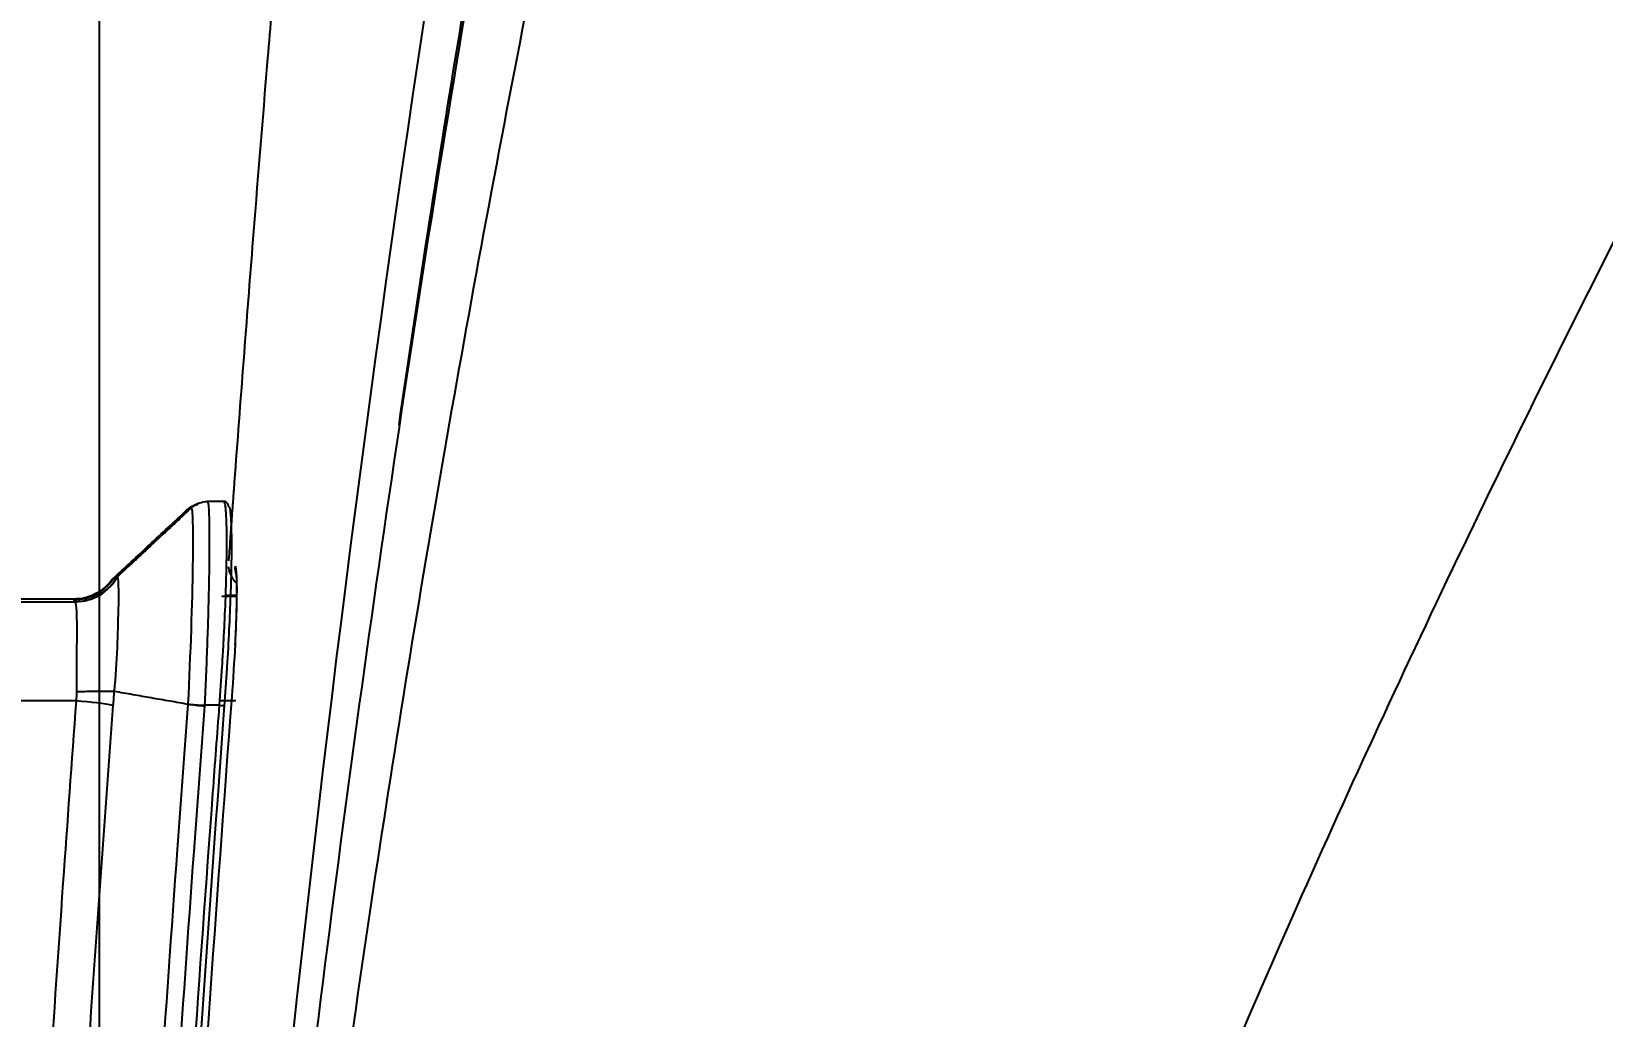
# Model space of a CAD drawing. Header units: millimetres. Extents: x 28 to 2974, y 8 to 3716.
# Drawn here: x 986.3 to 1052.7, y 1295 to 1336.6 of the extents above; entities that cross this region are included whole.
import ezdxf

# ---------------------------------------------------------------- set-up
doc = ezdxf.new("R2010")
doc.units = ezdxf.units.MM
doc.layers.get('Defpoints').update_dxf_attribs({"linetype": 'CONTINUOUS'})
doc.layers.add('1LINE', color=7, linetype='CONTINUOUS')
doc.styles.add('Annotative', font='malgun.ttf')
doc.dimstyles.new('WOO', dxfattribs={"dimtxt": 20, "dimasz": 2, "dimexe": 1.25, "dimexo": 0.3, "dimgap": 1, "dimtad": 1, "dimdec": 1, "dimzin": 1, "dimdsep": 46, "dimtxsty": 'Annotative', "dimcen": 0, "dimclrd": 1, "dimclre": 1, "dimclrt": 2, "dimadec": 0, "dimazin": 0, "dimtfac": 1, "dimtdec": 1, "dimtofl": 0, "dimtmove": 0, "dimatfit": 3, "dimfxl": 0, "dimarcsym": 0})

# ---------------------------------------------------------------- blocks, each defined once
blk = doc.blocks.new('*D7')
at = {"layer": '1LINE', "color": 1, "lineweight": -2}
for p, q in [((989.166, 1143.859), (989.166, 1444.148)), ((1389.162, 1169.54), (1389.162, 1444.148)), ((991.166, 1442.898), (1387.162, 1442.898))]:
    blk.add_line(p, q, dxfattribs=at)
at = {"layer": '1LINE', "color": 1}
for points in [[(991.166, 1443.231), (991.166, 1442.565), (989.166, 1442.898)], [(1387.162, 1443.231), (1387.162, 1442.565), (1389.162, 1442.898)]]:
    blk.add_solid(points, dxfattribs=at)
at = {"layer": 'Defpoints', "color": 0}
for p in [(1389.162, 1442.898), (1389.162, 1169.24), (989.166, 1143.559)]:
    blk.add_point(p, dxfattribs=at)
at = {"layer": '1LINE', "color": 2, "insert": (1185.946, 1454.231), "char_height": 20, "attachment_point": 5, "style": 'Annotative'}
blk.add_mtext('400', dxfattribs=at)
blk = doc.blocks.new('*D14')
at = {"layer": '1LINE', "color": 1, "lineweight": -2}
for p, q in [((919.938, 1293.155), (919.938, 1507.211)), ((1389.18, 1168.858), (1389.18, 1507.211)), ((921.938, 1505.961), (1387.18, 1505.961))]:
    blk.add_line(p, q, dxfattribs=at)
at = {"layer": '1LINE', "color": 1}
for points in [[(921.938, 1506.294), (921.938, 1505.627), (919.938, 1505.961)], [(1387.18, 1506.294), (1387.18, 1505.627), (1389.18, 1505.961)]]:
    blk.add_solid(points, dxfattribs=at)
at = {"layer": 'Defpoints', "color": 0}
for p in [(1389.18, 1505.961), (919.938, 1292.855), (1389.18, 1168.558)]:
    blk.add_point(p, dxfattribs=at)
at = {"layer": '1LINE', "color": 2, "insert": (1154.559, 1517.294), "char_height": 20, "attachment_point": 5, "style": 'Annotative'}
blk.add_mtext('469', dxfattribs=at)

msp = doc.modelspace()

# ---------------------------------------------------------------- linework, layer by layer
at = {"layer": '1LINE', "linetype": 'Continuous'}
for p, q in [((992.995, 1316.474), (992.994, 1316.473)), ((993.047, 1316.461), (993.048, 1316.461)), ((993.729, 1316.729), (993.729, 1316.729)), ((994.422, 1316.73), (993.732, 1316.73)), ((971.384, 1312.494), (988.15, 1312.494)), ((988.078, 1312.602), (971.833, 1312.602)), ((988.224, 1312.605), (971.882, 1312.605)), ((994.336, 1312.726), (994.954, 1312.726)), ((994.954, 1312.756), (994.543, 1312.756)), ((988.188, 1308.297), (976.228, 1308.297)), ((994.919, 1308.308), (994.218, 1308.308))]:
    msp.add_line(p, q, dxfattribs=at)
for centre, major_axis, ratio, start_param, end_param in [((993.51, 1315.612), (-0.674, 0.739), 0.999665, 6.102473, 6.293028), ((993.571, 1315.653), (-0.509, 0.861), 0.999414, 6.205402, 6.498198), ((993.51, 1315.612), (-0.674, 0.739), 0.999665, 5.77343, 5.903098), ((994.418, 1316.529), (-0.075, 0.185), 0.998924, 4.254235, 5.897586), ((995.886, 1313.929), (-0.202, -0.979), 0.999066, 4.843168, 5.220578), ((988.082, 1314.572), (1.899, 0.626), 0.999831, 4.393898, 5.374599), ((988.15, 1314.493), (1.162, 1.628), 0.999549, 3.761888, 4.833456), ((988.188, 1308.088), (1.994, -0.149), 0.104248, 0.685289, 1.578578), ((994.236, 1308.136), (0.199, -0.015), 0.104234, 4.72036, 6.350239)]:
    msp.add_ellipse(centre, major_axis=major_axis, ratio=ratio, start_param=start_param, end_param=end_param, dxfattribs=at)
for points, knots in [([(1189.376, 860.848), (1185.569, 860.916), (1178.213, 861.049), (1167.614, 862.174), (1155.895, 864.126), (1142.304, 867.53), (1126.506, 873.184), (1108.614, 881.888), (1093.852, 891.933), (1082.249, 901.853), (1071.924, 911.641), (1056.228, 928.678), (1040.988, 949.673), (1028.494, 971.263), (1019.935, 988.547), (1012.78, 1005.69), (1007.666, 1020.251), (1004.201, 1031.467), (1001.737, 1040.265), (999.441, 1049.413), (995.431, 1067.747), (992.776, 1086.549), (991.298, 1105.121), (990.57, 1117.552), (990.107, 1133.169), (990.122, 1151.935), (990.555, 1171.331), (991.205, 1190.022), (992.268, 1214.923), (994.197, 1245.403), (997.33, 1276.162), (1000.705, 1300.584), (1003.704, 1318.973), (1006.527, 1334.183), (1008.821, 1345.634), (1009.949, 1350.971), (1010.452, 1353.348)], [0, 0, 0, 0, 0.018946, 0.036614, 0.053001, 0.078065, 0.106249, 0.136388, 0.176904, 0.194704, 0.212376, 0.247738, 0.30991, 0.340983, 0.371843, 0.405858, 0.433404, 0.448643, 0.464291, 0.478876, 0.49559, 0.55773, 0.57326, 0.588809, 0.62002, 0.651428, 0.682817, 0.717371, 0.745505, 0.808517, 0.872207, 0.904588, 0.937476, 0.970643, 0.986922, 1, 1, 1, 1]), ([(1005.534, 1343.329), (1005.529, 1343.296), (1004.601, 1338.046), (1003.34, 1330.261), (1002.173, 1322.473), (1001.809, 1319.959)], [0, 0, 0, 0, 0.004203, 0.679213, 1, 1, 1, 1]), ([(1059.722, 1340.572), (1058.732, 1338.64), (1056.501, 1334.288), (1051.758, 1324.972), (1043.168, 1307.572), (1031.94, 1281.981), (1020.44, 1249.905), (1011.155, 1216.382), (1004.258, 1181.242), (999.221, 1144.945), (997.953, 1113.82), (999.886, 1088.935), (1002.247, 1070.344), (1005.742, 1051.813), (1010.397, 1033.416), (1015.988, 1015.333), (1024.946, 991.521), (1038.749, 963.136), (1056.423, 936.87), (1070.569, 920.196), (1079.291, 911.084), (1088.331, 902.245), (1100.431, 892.082), (1116.401, 881.871), (1130.691, 875.119), (1142.587, 870.742), (1152.74, 867.682), (1164.094, 865.133), (1176.674, 863.293), (1185.135, 862.93), (1189.376, 862.748)], [0, 0, 0, 0, 0.012507, 0.028169, 0.059983, 0.123214, 0.185248, 0.247141, 0.309619, 0.372607, 0.435239, 0.466362, 0.497482, 0.528744, 0.560227, 0.591849, 0.622902, 0.686811, 0.748464, 0.7798, 0.795457, 0.811186, 0.842678, 0.873857, 0.905195, 0.921072, 0.936872, 0.957903, 0.978899, 1, 1, 1, 1]), ([(996.432, 1337.462), (996.376, 1336.798), (996.321, 1336.133), (996.045, 1332.811), (995.83, 1330.153), (995.35, 1324.072), (995.088, 1320.649), (994.835, 1317.225)], [0, 0, 0, 0, 0.098525, 0.098525, 0.492626, 0.492626, 1, 1, 1, 1]), ([(1001.824, 1319.851), (999.497, 1304.296), (997.521, 1288.611), (993.468, 1249.024), (991.806, 1224.986), (990.196, 1188.674), (989.759, 1176.539), (989.169, 1152.216), (989.045, 1140.025), (989.572, 1115.589), (990.226, 1103.349), (992.738, 1078.821), (994.578, 1066.591), (1002.166, 1030.277), (1009.993, 1006.559), (1025.728, 973.151), (1031.661, 962.342), (1045.056, 941.455), (1052.415, 931.543), (1064.436, 917.573), (1068.607, 913.06), (1077.306, 904.346), (1081.818, 900.131), (1096.12, 888.158), (1106.573, 881.29), (1128.926, 870.34), (1140.763, 866.183), (1164.716, 860.676), (1176.925, 859.283), (1189.376, 859.29)], [0, 0, 0, 0, 0.086832, 0.086832, 0.217285, 0.217285, 0.282511, 0.282511, 0.347737, 0.347737, 0.412963, 0.412963, 0.47819, 0.47819, 0.608642, 0.608642, 0.673869, 0.673869, 0.739095, 0.739095, 0.771708, 0.771708, 0.804321, 0.804321, 0.869547, 0.869547, 0.934774, 0.934774, 1, 1, 1, 1]), ([(994.835, 1317.225), (994.819, 1317.011), (994.803, 1316.795), (994.764, 1316.257), (994.74, 1315.937), (994.699, 1315.366), (994.68, 1315.107), (994.65, 1314.684), (994.638, 1314.515), (994.622, 1314.288), (994.617, 1314.227), (994.617, 1314.224)], [0, 0, 0, 0, 0.137305, 0.137305, 0.35355, 0.35355, 0.569222, 0.569222, 0.784614, 0.784614, 1, 1, 1, 1]), ([(993.048, 1316.461), (993.019, 1316.45), (992.993, 1316.438), (992.939, 1316.413), (992.913, 1316.399), (992.889, 1316.386)], [0, 0, 0, 0, 0.451696, 0.451696, 1, 1, 1, 1]), ([(992.913, 1308.165), (993.015, 1310.292), (993.091, 1312.47), (993.135, 1315.582), (993.106, 1316.496), (993.047, 1316.461)], [0, 0, 0, 0, 0.5, 0.5, 1, 1, 1, 1]), ([(993.729, 1316.729), (993.74, 1316.713), (993.762, 1316.682), (993.786, 1316.33), (993.801, 1315.775), (993.805, 1315.017), (993.799, 1314.091), (993.78, 1313.029), (993.75, 1311.864), (993.709, 1310.634), (993.659, 1309.372), (993.621, 1308.532), (993.602, 1308.115)], [0, 0, 0, 0, 0.104861, 0.208758, 0.311407, 0.413236, 0.51367, 0.613362, 0.711574, 0.809032, 0.904988, 1, 1, 1, 1]), ([(994.233, 1308.115), (994.275, 1308.666), (994.313, 1309.214), (994.364, 1310.029), (994.38, 1310.3), (994.411, 1310.841), (994.425, 1311.109), (994.463, 1311.892), (994.484, 1312.392), (994.509, 1313.106), (994.516, 1313.339), (994.527, 1313.783), (994.536, 1314.207), (994.54, 1314.592), (994.543, 1314.956), (994.542, 1315.13), (994.539, 1315.61), (994.532, 1315.878), (994.516, 1316.204), (994.51, 1316.3), (994.496, 1316.464), (994.488, 1316.531), (994.462, 1316.69), (994.441, 1316.739), (994.417, 1316.729)], [0, 0, 0, 0, 0.124982, 0.124982, 0.187485, 0.187485, 0.249988, 0.249988, 0.374994, 0.374994, 0.437497, 0.437497, 0.5, 0.562503, 0.562503, 0.625006, 0.625006, 0.750011, 0.750011, 0.812514, 0.812514, 0.875017, 0.875017, 1, 1, 1, 1]), ([(994.617, 1316.514), (994.628, 1316.51), (994.651, 1316.503), (994.688, 1316.34), (994.722, 1315.938), (994.741, 1315.149), (994.735, 1314.087), (994.701, 1312.786), (994.639, 1311.315), (994.565, 1309.998), (994.495, 1308.926), (994.455, 1308.389), (994.435, 1308.122)], [0, 0, 0, 0, 0.062689, 0.125852, 0.250902, 0.375567, 0.499972, 0.624379, 0.74906, 0.874136, 0.937307, 1, 1, 1, 1]), ([(989.716, 1313.443), (989.977, 1313.687), (990.496, 1314.171), (991.538, 1315.142), (992.322, 1315.872), (992.844, 1316.358)], [0, 0, 0, 0, 0.25184, 0.501519, 1, 1, 1, 1]), ([(989.744, 1313.459), (989.923, 1313.626), (990.102, 1313.793), (990.764, 1314.408), (991.247, 1314.858), (992.116, 1315.666), (992.503, 1316.026), (992.889, 1316.386)], [0, 0, 0, 0, 0.170875, 0.170875, 0.631249, 0.631249, 1, 1, 1, 1]), ([(992.889, 1316.386), (992.888, 1316.385), (992.887, 1316.384), (992.872, 1316.375), (992.858, 1316.367), (992.844, 1316.358)], [0, 0, 0, 0, 0.086426, 0.086426, 1, 1, 1, 1]), ([(994.603, 1313.979), (994.608, 1313.94), (994.608, 1313.91), (994.664, 1313.726), (994.636, 1313.804), (994.72, 1313.557), (994.86, 1313.367), (994.934, 1313.292), (994.962, 1313.267)], [0, 0, 0, 0, 0.43495, 0.731361, 0.820993, 0.889477, 0.956873, 1, 1, 1, 1]), ([(994.89, 1314.001), (994.949, 1313.989), (994.974, 1313.363), (994.941, 1311.853), (994.92, 1311.29), (994.89, 1310.685)], [0, 0, 0, 0, 0.683488, 0.683488, 1, 1, 1, 1]), ([(989.687, 1313.417), (989.594, 1313.292), (989.383, 1313.066), (988.989, 1312.803), (988.543, 1312.641), (988.235, 1312.605), (988.078, 1312.605)], [0, 0, 0, 0, 0.246063, 0.499434, 0.753085, 1, 1, 1, 1]), ([(989.744, 1313.459), (989.738, 1313.456), (989.733, 1313.453), (989.724, 1313.448), (989.72, 1313.446), (989.716, 1313.443)], [0, 0, 0, 0, 0.538919, 0.538919, 1, 1, 1, 1]), ([(989.906, 1313.537), (989.874, 1313.524), (989.844, 1313.511), (989.79, 1313.486), (989.766, 1313.472), (989.744, 1313.459)], [0, 0, 0, 0, 0.494158, 0.494158, 1, 1, 1, 1]), ([(989.789, 1308.711), (989.921, 1309.948), (989.944, 1311.215), (989.985, 1313.027), (989.975, 1313.566), (989.908, 1313.538)], [0, 0, 0, 0, 0.5, 0.5, 1, 1, 1, 1]), ([(994.933, 1313.675), (994.933, 1313.675), (994.934, 1313.673), (994.942, 1313.602), (994.956, 1313.306), (994.958, 1312.704), (994.938, 1311.796), (994.906, 1311.059), (994.887, 1310.658)], [0, 0, 0, 0, 0.007808, 0.107064, 0.282747, 0.50346, 0.752003, 1, 1, 1, 1]), ([(988.15, 1312.494), (988.126, 1312.511), (988.108, 1312.528), (988.09, 1312.554), (988.085, 1312.563), (988.082, 1312.572)], [0, 0, 0, 0, 0.651077, 0.651077, 1, 1, 1, 1]), ([(988.208, 1308.702), (988.208, 1309.027), (988.207, 1309.677), (988.207, 1310.589), (988.215, 1311.436), (988.201, 1312.25), (988.17, 1312.404), (988.151, 1312.493)], [0, 0, 0, 0, 0.166795, 0.33359, 0.500386, 0.708987, 1, 1, 1, 1]), ([(988.209, 1308.702), (988.291, 1308.702), (988.594, 1308.704), (989.039, 1308.706), (989.487, 1308.709), (989.689, 1308.71), (989.788, 1308.711)], [0, 0, 0, 0, 0.135667, 0.500339, 0.75344, 1, 1, 1, 1]), ([(984.979, 1255.216), (985.084, 1257.488), (985.194, 1259.759), (985.571, 1267.328), (985.858, 1272.624), (986.245, 1279.243), (986.324, 1280.567), (986.781, 1288.129), (987.19, 1294.365), (987.811, 1303.166), (987.997, 1305.732), (988.188, 1308.297)], [0, 0, 0, 0, 0.128275, 0.128275, 0.427504, 0.427504, 0.50231, 0.50231, 0.854872, 0.854872, 1, 1, 1, 1]), ([(986.498, 1255.073), (986.558, 1256.341), (986.62, 1257.61), (986.935, 1263.952), (987.205, 1269.025), (987.784, 1279.169), (988.093, 1284.24), (988.831, 1295.576), (989.27, 1301.842), (989.742, 1308.104)], [0, 0, 0, 0, 0.07171, 0.07171, 0.358551, 0.358551, 0.645393, 0.645393, 1, 1, 1, 1]), ([(989.621, 1254.63), (989.892, 1260.374), (990.189, 1266.117), (990.693, 1275.04), (990.88, 1278.221), (991.498, 1288.275), (991.958, 1295.145), (992.605, 1304.064), (992.757, 1306.115), (992.913, 1308.165)], [0, 0, 0, 0, 0.321637, 0.321637, 0.499862, 0.499862, 0.88498, 0.88498, 1, 1, 1, 1]), ([(993.6, 1308.085), (993.445, 1306.035), (993.293, 1303.985), (992.647, 1295.069), (992.188, 1288.201), (991.571, 1278.152), (991.384, 1274.972), (990.882, 1266.052), (990.585, 1260.311), (990.315, 1254.569)], [0, 0, 0, 0, 0.11502, 0.11502, 0.500138, 0.500138, 0.678363, 0.678363, 1, 1, 1, 1]), ([(994.435, 1308.122), (993.81, 1299.559), (992.508, 1281.724), (991.587, 1263.865), (991.109, 1254.581)], [0, 0, 0, 0, 0.480106, 1, 1, 1, 1]), ([(993.602, 1308.115), (993.601, 1308.111), (993.601, 1308.107), (993.601, 1308.097), (993.6, 1308.091), (993.6, 1308.085)], [0, 0, 0, 0, 0.394805, 0.394805, 1, 1, 1, 1]), ([(991.031, 1257.079), (991.429, 1265.172), (991.879, 1273.263), (992.859, 1289.041), (993.384, 1296.729), (993.957, 1304.412)], [0, 0, 0, 0, 0.51259, 0.51259, 1, 1, 1, 1])]:
    msp.add_open_spline(points, degree=3, knots=knots, dxfattribs=at)
for points, degree in [([(1004.636, 1348.208), (999.112, 1314.546), (995.426, 1280.285), (993.112, 1245.462)], 3), ([(1005.597, 1343.195), (1004.251, 1335.446), (1002.993, 1327.665), (1001.824, 1319.851)], 3), ([(989.908, 1313.538), (993.047, 1316.461)], 1), ([(993.048, 1316.461), (993.23, 1316.631), (993.479, 1316.729), (993.729, 1316.729)], 3), ([(993.361, 1316.659), (993.129, 1316.551)], 1), ([(992.844, 1316.358), (992.839, 1316.353), (992.834, 1316.349), (992.829, 1316.344)], 3), ([(988.077, 1312.59), (988.718, 1312.59), (989.349, 1312.919), (989.716, 1313.443)], 3), ([(988.151, 1312.493), (988.832, 1312.493), (989.582, 1312.939), (989.908, 1313.538)], 3), ([(989.716, 1313.443), (989.71, 1313.439), (989.704, 1313.434), (989.699, 1313.43)], 3), ([(989.908, 1313.538), (989.907, 1313.537), (989.906, 1313.537), (989.906, 1313.537)], 3), ([(988.077, 1312.59), (988.078, 1312.594), (988.078, 1312.598), (988.078, 1312.602)], 3), ([(988.082, 1312.572), (988.08, 1312.578), (988.079, 1312.584), (988.077, 1312.59)], 3), ([(988.151, 1312.493), (988.151, 1312.493), (988.151, 1312.494), (988.15, 1312.494)], 3), ([(994.89, 1310.685), (994.855, 1309.983), (994.807, 1309.224), (994.751, 1308.476)], 3), ([(988.188, 1308.297), (988.195, 1308.432), (988.202, 1308.567), (988.208, 1308.702)], 3), ([(989.742, 1308.104), (989.758, 1308.306), (989.773, 1308.509), (989.788, 1308.711)], 3), ([(989.788, 1308.711), (992.913, 1308.165)], 1), ([(994.751, 1308.476), (993.396, 1290.645), (992.296, 1272.797), (991.452, 1254.935)], 3), ([(992.913, 1308.165), (993.092, 1308.143), (993.354, 1308.124), (993.602, 1308.115)], 3), ([(992.913, 1308.165), (993.092, 1308.132), (993.353, 1308.103), (993.6, 1308.085)], 3), ([(994.236, 1308.115), (994.025, 1308.115), (993.813, 1308.115), (993.602, 1308.115)], 3), ([(993.957, 1304.412), (994.048, 1305.647), (994.142, 1306.881), (994.236, 1308.115)], 3)]:
    msp.add_open_spline(points, degree=degree, dxfattribs=at)
for points, weights in [([(993.08, 1316.522), (992.95, 1316.457), (992.844, 1316.358)], [0.967103267885, 0.973222703386, 1]), ([(988.078, 1312.602), (989.1, 1312.602), (989.699, 1313.43)], [1, 0.890549085071, 1])]:
    msp.add_rational_spline(points, weights, degree=2, dxfattribs=at)

# ---------------------------------------------------------------- dimensions: what is measured, and where the dimension line sits
at = {"layer": '1LINE'}
dim = msp.add_linear_dim(base=(1389.18, 1505.961), p1=(919.938, 1292.855), p2=(1389.18, 1168.558), dimstyle='WOO', override={"dimdec": 0}, dxfattribs=at)
dim.commit()
dim.dimension.update_dxf_attribs({"geometry": '*D14', "text_midpoint": (1154.559, 1517.294)})
dim = msp.add_linear_dim(base=(1389.162, 1442.898), p1=(989.166, 1143.559), p2=(1389.162, 1169.24), text='400', dimstyle='WOO', override={"dimdec": 0}, dxfattribs=at)
dim.commit()
dim.dimension.update_dxf_attribs({"geometry": '*D7', "text_midpoint": (1185.946, 1442.898), "dimtype": 160})

doc.saveas('drawing.dxf')
